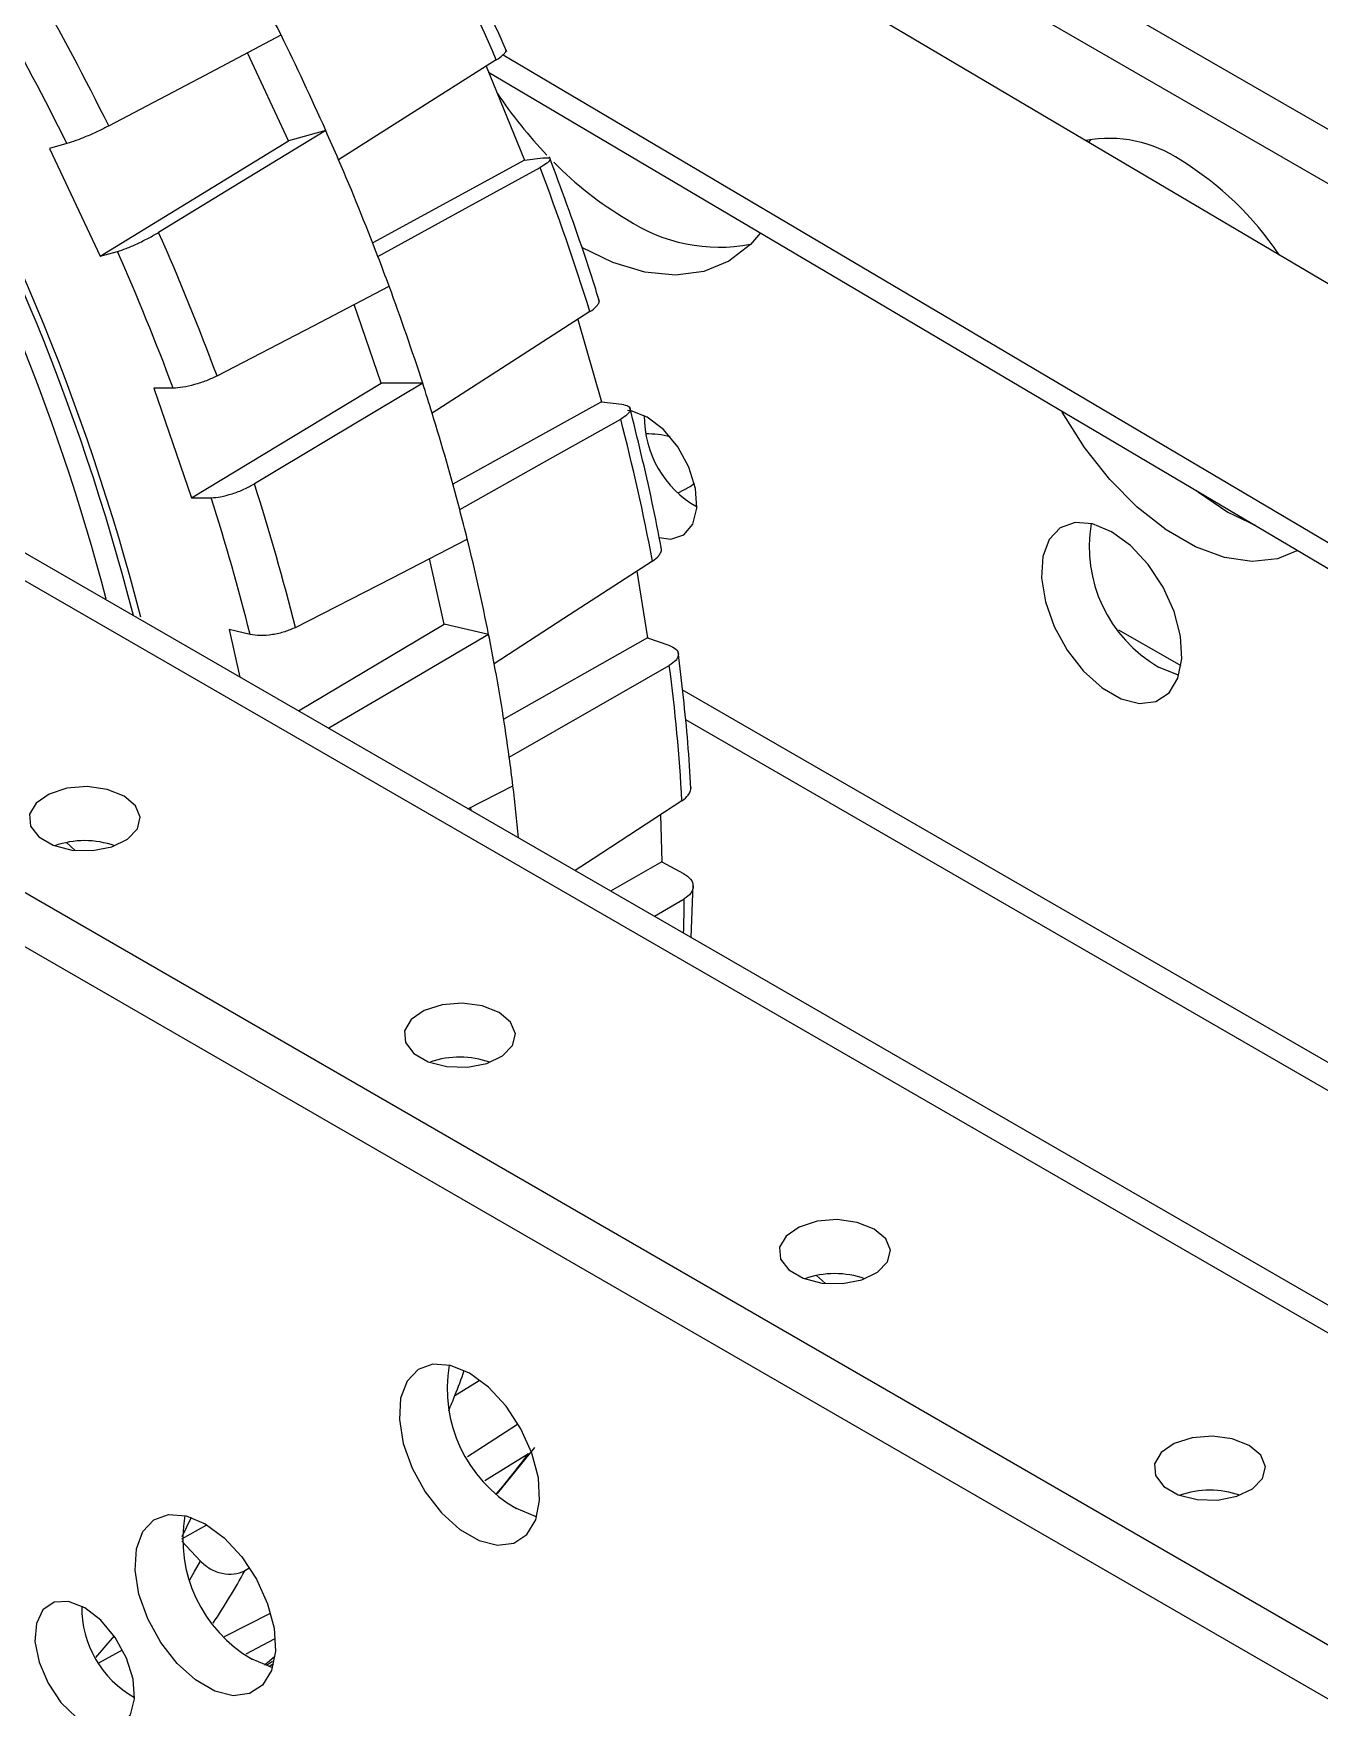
# Model space of a CAD drawing. Header units: inches. Extents: x 0 to 11, y 0 to 8.4.
# Drawn here: x 6.3052 to 6.5073, y 5.3523 to 5.6153 of the extents above; entities that cross this region are included whole.
import ezdxf

# ---------------------------------------------------------------- set-up
doc = ezdxf.new("R2010")
doc.units = ezdxf.units.IN
doc.header["$MEASUREMENT"] = 0

msp = doc.modelspace()

# ---------------------------------------------------------------- linework, layer by layer
at = {"color": 7, "linetype": 'Continuous', "lineweight": 25}
for p, q in [((5.805050289265672, 5.76829356582965), (7.675936981155074, 4.688253667897538)), ((5.805050289265672, 5.759787932372507), (7.675936981155074, 4.679748034440395)), ((7.605472245421931, 4.782284073149992), (5.959387781614672, 5.732548407160833)), ((5.955605012314756, 5.730364660926336), (7.601689476122015, 4.780100326915495)), ((6.312487131933239, 5.713475544513005), (6.821516287221136, 5.419619268072056)), ((6.333841001852986, 5.692642584345753), (6.821516287221136, 5.411113634614917)), ((6.34884709066071, 5.670467131036347), (6.691407178553739, 5.467943270409151)), ((6.345310820588757, 5.598448380319672), (6.338838322515499, 5.61226447587144)), ((6.379032606083777, 5.611959318877305), (6.656608616487476, 5.447854488130045)), ((6.376363374181586, 5.610137044174921), (6.382370814768021, 5.59537408541382)), ((6.37672916757058, 5.609238126800856), (6.653114376230994, 5.445837306166903)), ((6.310498647281652, 5.597998832191412), (6.307749209561448, 5.597231768208268)), ((6.315687850744705, 5.580286065961985), (6.345310820588757, 5.598448380319672)), ((6.351148469863859, 5.600077022595237), (6.345310820588757, 5.598448380319672)), ((6.471356382482671, 5.598652378047087), (6.471018478826583, 5.598238572999362)), ((6.307749209561448, 5.597231768208268), (6.315687850744705, 5.580286065961985)), ((6.382370814768021, 5.59537408541382), (6.358536388323603, 5.582375736758307)), ((6.382370814768021, 5.59537408541382), (6.385287479372406, 5.595758937567563)), ((6.385287479372406, 5.595758937567563), (6.386192755547251, 5.595768319364177)), ((6.315687850744705, 5.580286065961985), (6.318437288464909, 5.581053129945127)), ((6.359890407464745, 5.560353492589372), (6.355614621772096, 5.572700108372142)), ((6.390774379330323, 5.570374852700953), (6.394474534283031, 5.557423546580581)), ((6.327185185385543, 5.559555648675432), (6.324123491475746, 5.559555937308359)), ((6.324123491475746, 5.559555937308359), (6.330082460208909, 5.542349018463849)), ((6.330082460208909, 5.542349018463849), (6.359890407464745, 5.560353492589372)), ((6.366391043977361, 5.560352879759416), (6.359890407464745, 5.560353492589372)), ((6.394474534283031, 5.557423546580581), (6.371137435866961, 5.544477730657835)), ((6.394474534283031, 5.557423546580581), (6.397657956158886, 5.557038119357655)), ((6.330082460208909, 5.542349018463849), (6.333144154118707, 5.542348729830922)), ((6.492891108324175, 5.540085013343793), (6.497193479542712, 5.538018803853888)), ((6.369785610173469, 5.522490186605515), (6.367474879208278, 5.532799197584517)), ((6.40005264154818, 5.530801825129606), (6.401738260176694, 5.520310409157208)), ((6.339285859206531, 5.520851494252925), (6.336004937127296, 5.521619126731958)), ((6.336004937127296, 5.521619126731958), (6.337675135090517, 5.51416776636187)), ((6.346858536325419, 5.50886630167381), (6.369785610173469, 5.522490186605515)), ((6.376751715372647, 5.520860337290566), (6.369785610173469, 5.522490186605515)), ((6.485543000958789, 5.515911258224396), (6.475795533671675, 5.521538351313202)), ((6.401738260176694, 5.520310409157208), (6.379127187396233, 5.507537083540371)), ((6.401738260176694, 5.520310409157208), (6.405091712661212, 5.519166413568745)), ((6.587594967832068, 5.408013756795076), (6.407158108582102, 5.512177738447401)), ((6.407658929444883, 5.507519414205889), (6.583810713966986, 5.405829153539352)), ((6.37349621857863, 5.493488695030591), (6.380569800015082, 5.497096293915832)), ((6.374020110072071, 5.493186258908962), (6.373968943372812, 5.493729789510925)), ((6.403770239546056, 5.492525078694115), (6.403941287813355, 5.485162337044157)), ((6.310434278257517, 5.488175779372276), (6.311806452180237, 5.486926603341032)), ((6.403941287813355, 5.485162337044157), (6.395918617041131, 5.480544519922704)), ((6.403941287813355, 5.485162337044157), (6.407362877949722, 5.483294532817223)), ((6.402787634721349, 5.476579120421816), (6.407491478127745, 5.479339725489226)), ((6.408577196135004, 5.473236877759348), (6.408891706590556, 5.481508487175446)), ((6.428285408455236, 5.420141770053757), (6.429657582379306, 5.418892594021426)), ((6.371460687605542, 5.401297633935216), (6.375284838937167, 5.403637968357626)), ((6.378165905436931, 5.385896881027255), (6.384006597417105, 5.393128095393305)), ((6.376145612815339, 5.387901541882906), (6.383034617600229, 5.392195567610264)), ((6.329998446782295, 5.382134372971391), (6.3285346609406, 5.379081206031304)), ((6.328536013087597, 5.378762801741328), (6.332488790520092, 5.38095278116464)), ((6.328545318988658, 5.378410515009745), (6.331466638091849, 5.37526129328221)), ((6.339095763718412, 5.374097917060422), (6.338440485967042, 5.373744004760699)), ((6.335238619541728, 5.363394686261585), (6.342480884503003, 5.367104924049724)), ((6.31791071289097, 5.363504420514468), (6.315005632190989, 5.360102034944446)), ((6.315484597263898, 5.359298074509817), (6.319227394086061, 5.361338394094857)), ((6.34306626405556, 5.363001580061047), (6.338610940416379, 5.360637652920401)), ((6.341827157132073, 5.358909214314879), (6.342781732493398, 5.359513481125571)), ((6.342224954228673, 5.358693580553945), (6.34295672096731, 5.359158818406913))]:
    msp.add_line(p, q, dxfattribs=at)
at = {"color": 7, "linetype": 'Continuous', "lineweight": 25, "flags": 128}
for points in [[(6.317069865173391, 5.600758577765214), (6.332223194384851, 5.608767946303896), (6.344128898417368, 5.615060892615737)], [(6.377948108257016, 5.611143439959621), (6.364081965952163, 5.602337655202414), (6.353186580861676, 5.595418739707259)], [(6.351148469863859, 5.600077022595237), (6.33644827173104, 5.591101707173061), (6.324897632023461, 5.584049546177494)], [(6.359354381417854, 5.580261705035428), (6.373618821436946, 5.58809032835607), (6.384826035933847, 5.59424130648132)], [(6.419451658090919, 5.583980298987331), (6.417883110090346, 5.582153988383634), (6.414505231833266, 5.579536922646932), (6.410550244541585, 5.577919439076735), (6.406115533128271, 5.577341365486662), (6.401310294906285, 5.577816935967017), (6.396252850788324, 5.579334440394247), (6.391410974920105, 5.58166041510879)], [(6.334078914850481, 5.561487042595627), (6.34922332015579, 5.569372217834841), (6.361121954997994, 5.575567724896678)], [(6.392669512019016, 5.571592747225543), (6.378784717455299, 5.562669775564985), (6.367874627837561, 5.555658926393007)], [(6.366391043977361, 5.560352879759416), (6.351586971133463, 5.551486707226805), (6.339954658171446, 5.544520442668301)], [(6.401671635891572, 5.555015286158453), (6.399126933630117, 5.555993957867481), (6.398562480348551, 5.556067507408796)], [(6.503753097917161, 5.534027906753757), (6.500678478126619, 5.532770719330925), (6.496710907162005, 5.532323768033897), (6.492383825201502, 5.53294642593442), (6.487836308219657, 5.534618680295252), (6.483214517153974, 5.537286783485296), (6.478667000172129, 5.540864980472705), (6.474339918211625, 5.545238265062149), (6.470372347247012, 5.550266076288576), (6.466891808273616, 5.555786816162271), (6.466769913081047, 5.55600542387072)], [(6.37220490429146, 5.5405020649488), (6.386369576531274, 5.548447727533207), (6.397498353029572, 5.554690806919354)], [(6.403558319230313, 5.53609229684821), (6.405401683280815, 5.535852749466577), (6.407437577868263, 5.53650729054987), (6.408848643174732, 5.538186752863642), (6.409481968379326, 5.540709140606653), (6.409268922869078, 5.543801113928071), (6.408232593430762, 5.547127609541607), (6.406485282439331, 5.55032815003164), (6.404216338153028, 5.553055907174572), (6.401671635891572, 5.555015286158453)], [(6.406508537251786, 5.54311133484978), (6.408403308137633, 5.544093678249317), (6.409081656115841, 5.544634315645014)], [(6.487977307378512, 5.543467467702554), (6.488287923230539, 5.543220787135903), (6.492891108324175, 5.540085013343793)], [(6.474637962308702, 5.537014699006282), (6.471657100958275, 5.53826239569319), (6.468897316457675, 5.538471320540414), (6.466563289398139, 5.537625978547803), (6.464828123889208, 5.535789064863767), (6.463820509218826, 5.53309681497293), (6.463615175557567, 5.52974890073347), (6.464227351563744, 5.525993621628842), (6.4656116349435, 5.522109489530975), (6.467665359731233, 5.518384572748847), (6.470236210554602, 5.515095131319828), (6.4731335191689, 5.512485128066515), (6.476142405448505, 5.510748134990235), (6.479039714062802, 5.510012976921242), (6.481610564886171, 5.51033417717039), (6.483664289673905, 5.51168791378459), (6.485048573053661, 5.513973786312103), (6.485660749059838, 5.517022262044732), (6.485455415398579, 5.520607249483237), (6.484447800728197, 5.524462866509531), (6.482712635219267, 5.528303159647048), (6.480378608159731, 5.53184331192195), (6.477618823659131, 5.534820766435126), (6.474637962308702, 5.537014699006282)], [(6.346400633925738, 5.521958196950125), (6.361516800574648, 5.529734083542469), (6.373393207462772, 5.53584386217419)], [(6.402497770685308, 5.532386587052149), (6.388575365980864, 5.52336305675642), (6.377635694150365, 5.516273336843511)], [(6.376751715372647, 5.520860337290566), (6.36185274097258, 5.512118209659242), (6.351622654969997, 5.506116034521376)], [(6.379996873243159, 5.501577182192169), (6.394072232409671, 5.509652951255917), (6.405130803138994, 5.515998396821483)], [(6.485210387502386, 5.514447920439456), (6.48498451929649, 5.514502227530352), (6.482003657946063, 5.515749924217261)], [(6.319470472578885, 5.495477188462231), (6.316817597036131, 5.496526271492489), (6.313687393506652, 5.496951280624073), (6.310502613322161, 5.496694816018708), (6.307693378694048, 5.495791514642469), (6.305639092325347, 5.494363372351578), (6.304617196973345, 5.492603267676034), (6.304765705267847, 5.490748912505345), (6.306064560340768, 5.489050747780647), (6.308338344617304, 5.487738120057869), (6.311279970931439, 5.486988306984491), (6.31449215634933, 5.486902574970933), (6.317541077430961, 5.487492502600681), (6.320014960489603, 5.488678416878437), (6.321579693909923, 5.490300153509613), (6.322023951773022, 5.492138687975813), (6.321287734592772, 5.493945716009707), (6.319470472578885, 5.495477188462231)], [(6.407134257589655, 5.494716218777035), (6.393156427627718, 5.485611813537559), (6.390329784093169, 5.483770884508461)], [(6.378396037677764, 5.461460183802952), (6.37574316213501, 5.46250926683321), (6.372612958605531, 5.462934275964794), (6.369428178421039, 5.462677811359431), (6.366618943792926, 5.461774509983189), (6.364564657424226, 5.460346367692299), (6.363542762072223, 5.458586263016755), (6.363691270366725, 5.456731907846065), (6.364990125439646, 5.455033743121368), (6.367263909716184, 5.453721115398589), (6.370205536030317, 5.452971302325213), (6.37341772144821, 5.452885570311654), (6.376466642529841, 5.453475497941402), (6.378940525588481, 5.454661412219157), (6.380505259008802, 5.456283148850333), (6.380949516871902, 5.458121683316534), (6.380213299691651, 5.459928711350429), (6.378396037677764, 5.461460183802952)], [(6.437321602776642, 5.427443179143673), (6.434668727233888, 5.42849226217393), (6.431538523704409, 5.428917271305515), (6.428353743519919, 5.428660806700151), (6.425544508891805, 5.42775750532391), (6.423490222523104, 5.42632936303302), (6.422468327171101, 5.424569258357477), (6.422616835465604, 5.422714903186786), (6.423915690538524, 5.42101673846209), (6.426189474815062, 5.41970411073931), (6.429131101129196, 5.418954297665933), (6.432343286547089, 5.418868565652375), (6.43539220762872, 5.419458493282123), (6.43786609068736, 5.420644407559879), (6.439430824107681, 5.422266144191053), (6.43987508197078, 5.424104678657255), (6.439138864790531, 5.42591170669115), (6.437321602776642, 5.427443179143673)], [(6.37374361569445, 5.404772280270755), (6.370762754344022, 5.406019976957663), (6.368002969843422, 5.406228901804887), (6.365668942783886, 5.405383559812276), (6.363933777274956, 5.40354664612824), (6.362926162604574, 5.400854396237403), (6.362720828943314, 5.397506481997943), (6.363333004949492, 5.393751202893315), (6.364717288329248, 5.389867070795448), (6.366771013116981, 5.38614215401332), (6.369341863940351, 5.382852712584301), (6.372239172554647, 5.380242709330987), (6.375248058834253, 5.378505716254708), (6.37814536744855, 5.377770558185715), (6.380716218271919, 5.378091758434862), (6.382769943059652, 5.379445495049063), (6.384154226439407, 5.381731367576576), (6.384766402445585, 5.384779843309204), (6.384561068784325, 5.388364830747709), (6.383553454113944, 5.392220447774004), (6.381818288605014, 5.39606074091152), (6.379484261545477, 5.399600893186421), (6.376724477044878, 5.402578347699598), (6.37374361569445, 5.404772280270755)], [(6.381281919707302, 5.396742704817761), (6.375062050011272, 5.392718529323935), (6.373408408244281, 5.391648796113514)], [(6.496247167875521, 5.393426174484395), (6.493594292332768, 5.394475257514651), (6.490464088803288, 5.394900266646236), (6.487279308618797, 5.394643802040871), (6.484470073990684, 5.393740500664631), (6.482415787621982, 5.392312358373741), (6.481393892269981, 5.390552253698197), (6.481542400564482, 5.388697898527507), (6.482841255637403, 5.38699973380281), (6.48511503991394, 5.385687106080031), (6.488056666228075, 5.384937293006655), (6.491268851645967, 5.384851560993095), (6.494317772727598, 5.385441488622845), (6.496791655786239, 5.386627402900601), (6.49835638920656, 5.388249139531775), (6.498800647069658, 5.390087673997975), (6.498064429889409, 5.391894702031871), (6.496247167875521, 5.393426174484395)], [(6.332217195347858, 5.38111342510374), (6.335198056698284, 5.378919492532583), (6.337957841198884, 5.375942038019407), (6.34029186825842, 5.372401885744505), (6.342027033767351, 5.368561592606988), (6.343034648437733, 5.364705975580695), (6.343239982098994, 5.361120988142188), (6.342627806092816, 5.35807251240956), (6.34124352271306, 5.355786639882048), (6.339189797925327, 5.354432903267846), (6.336618947101957, 5.354111703018701), (6.333721638487661, 5.354846861087692), (6.330712752208054, 5.356583854163972), (6.327815443593757, 5.359193857417286), (6.325244592770388, 5.362483298846304), (6.323190867982656, 5.366208215628433), (6.321806584602899, 5.3700923477263), (6.321194408596722, 5.373847626830928), (6.321399742257982, 5.377195541070387), (6.322407356928363, 5.379887790961225), (6.324142522437293, 5.381724704645261), (6.32647654949683, 5.382570046637872), (6.329236333997429, 5.382361121790648), (6.332217195347858, 5.38111342510374)], [(6.384316040888138, 5.382205501703929), (6.384090172682237, 5.382259808794826), (6.38110931133181, 5.383507505481735)], [(6.329799601256477, 5.372326364881628), (6.330550093133288, 5.373621161328219), (6.331466638091849, 5.375261293282209)], [(6.313283288243504, 5.367921760532393), (6.310738585982048, 5.368900432241422), (6.308469641695746, 5.368792342410269), (6.306722330704314, 5.367609204249327), (6.305686001266, 5.365479229136612), (6.305472955755751, 5.362633232925559), (6.306106280960345, 5.359379623465815), (6.307517346266813, 5.356070979827295), (6.309553240854261, 5.353065844887131), (6.311993343953985, 5.350689871645559), (6.314573232533024, 5.349200533670329), (6.317013335632746, 5.348759223840518), (6.319049230220195, 5.349413764923811), (6.320460295526662, 5.351093227237583), (6.321093620731258, 5.353615614980594), (6.320880575221008, 5.356707588302012), (6.319844245782694, 5.360034083915549), (6.318096934791263, 5.363234624405582), (6.315827990504959, 5.365962381548513), (6.313283288243504, 5.367921760532393)], [(6.342789620541545, 5.358546646536913), (6.342563752335646, 5.358600953627811), (6.339582890985217, 5.35984865031472)], [(6.343156020114399, 5.360246549602659), (6.342326325175856, 5.359550134127097), (6.341552083781514, 5.35891613918503)]]:
    msp.add_lwpolyline(points, dxfattribs=at)
at = {"color": 7, "linetype": 'Continuous', "lineweight": 25}
for centre, radius, start, end in [((5.991350208313385, 5.443631878676521), 0.4213289206835052, 23.42692155758266, 26.77692805859521), ((5.932646940818887, 5.410298054053865), 0.4290177104289172, 26.35589810240548, 29.66574926866679), ((5.976718042630403, 5.434710801404098), 0.3566254948322526, 14.43077841464152, 31.09882570115889), ((5.934256019166114, 5.41122738508838), 0.4200501025642635, 26.40036464113107, 29.62128272994389), ((5.959842191511423, 5.425820262869688), 0.4283553303640531, 26.21777754496899, 26.90374127475478), ((5.981816106753077, 5.437106427039753), 0.3500300126743441, 14.34561699581492, 31.18952826847056), ((5.964110463894042, 5.4278954994079), 0.4236093660345618, 23.98283722380283, 26.22101239217345), ((5.985548436304691, 5.439386695446394), 0.3423690163312328, 14.72846487971804, 30.25070737004213), ((6.440937021466389, 5.648389069298243), 0.07585669059748876, 214.033518919852, 223.4973660202068), ((5.969694334737901, 5.430406645136053), 0.4174868790654799, 23.28162743310947, 23.97944536286633), ((6.474232516236011, 5.578604052119025), 0.0202164384537637, 56.04098713281368, 100.3716134819146), ((5.976833393743952, 5.433437179207229), 0.4097313112219924, 20.9984955493717, 23.28693464426812), ((6.427639910398344, 5.635199493721425), 0.05712206863875043, 224.6317717370446, 239.2495749641077), ((6.459036464105466, 5.552366596034811), 0.05050897800804389, 33.89883015558519, 58.36942117209212), ((6.022069834826204, 5.45593192311222), 0.3882287302222617, 17.3326730867619, 20.870531214335), ((6.413030099009567, 5.608156899343822), 0.02644217526277091, 236.494134936744, 280.6020126349035), ((5.952186420658765, 5.419234134981518), 0.4075264001811881, 20.43009270601713, 23.85533748762282), ((5.953387347696572, 5.419975982812365), 0.3990079029084462, 20.47610990458712, 23.80932028904974), ((5.985205740523265, 5.436691831341405), 0.4007486919701504, 20.27589881291653, 20.99301477496416), ((5.994998630311689, 5.440254893104296), 0.3903278766973061, 17.9197659815656, 20.28343831938045), ((6.005870411623514, 5.443824303872481), 0.3788852535413001, 17.16758316859955, 17.9120279696198), ((6.017957241159928, 5.447491421010827), 0.3662545381560594, 14.71142579863405, 17.17758089399616), ((6.071608287390036, 5.469931207182924), 0.3367321259250763, 10.68882524824442, 14.57885724471014), ((6.417445232520516, 5.555071195669337), 0.01623268323723323, 179.318794988526, 240.6758284787923), ((6.401718486472967, 5.538066846582822), 0.01430601630404836, 75.61389667158643, 91.10632587055797), ((5.993433371239411, 5.433668277660119), 0.356671917437461, 14.1484657456139, 17.74054094701215), ((5.993087228084382, 5.433219384994426), 0.3642868917412864, 14.09887399554025, 17.79013269709253), ((6.030906309052501, 5.4509564435949), 0.3528500381404871, 13.92056690395246, 14.70119542843049), ((6.492957914424295, 5.534641893692924), 0.0218380916212999, 170.31244972306, 239.8932702658462), ((6.044806444094331, 5.454324056254062), 0.3385479874673649, 11.33436523552257, 13.93331725718667), ((6.05930389243417, 5.457305049327149), 0.3237474245712102, 10.49460130969312, 11.32133810996247), ((6.074446092472137, 5.460023179413265), 0.3083634459152551, 7.744544219318326, 10.51046588718995), ((6.132121284301988, 5.479562530154411), 0.275430154041627, 3.153906777296007, 7.601777305166522), ((6.08988960440945, 5.462206969729725), 0.2927665299509011, 6.844269743202585, 7.728348372998117), ((6.100826137291963, 5.463489817105246), 0.281755056950832, 5.175750127413287, 6.850291792913556), ((6.313283288243501, 5.47436640879313), 0.01410013832373961, 70.43682261732465, 109.5631773826686), ((6.181861595750756, 5.48131452502898), 0.2256385243141695, 358.1241429905964, 359.4985380980762), ((6.372205957584693, 5.440316558567747), 0.01413205986136681, 70.47035021696759, 108.8718252037216), ((6.43113441844126, 5.40633239947459), 0.01410013832372162, 70.43682261715314, 109.5631773828469), ((6.392063567810044, 5.402399474957398), 0.02183809162130079, 170.3124497230458, 239.8932702658422), ((6.247547745150947, 5.45014998074973), 0.133195229257813, 338.483294026825, 340.2799556886526), ((6.251874063022771, 5.448451711571098), 0.1285475313523815, 337.3247306657068, 338.4802379803779), ((6.305726773092654, 5.448296658005518), 0.09551876865801756, 319.1576296147984, 324.0321965152019), ((6.490059983540139, 5.372315394815286), 0.01410013832374607, 70.43682261732972, 109.5631773826737), ((6.350537147463459, 5.378740619790388), 0.02183809162130941, 170.3124497230731, 239.8932702658311), ((6.244695748239752, 5.424751718374854), 0.1067232997039639, 326.2835546186539, 331.4488215154481), ((6.329056884872451, 5.367977670043278), 0.01623268323723639, 179.3187949886766, 240.6758284786188)]:
    msp.add_arc(centre, radius, start, end, dxfattribs=at)
for points, knots in [([(6.379594669966626, 5.612415053315037), (6.378474496450173, 5.614968219409831), (6.375178230498378, 5.622481264794249), (6.371523490162805, 5.629897813133926), (6.369110744069594, 5.634793988070757)], [0, 0, 0, 0, 0.3398310490827204, 0.9999999999999999, 0.9999999999999999, 0.9999999999999999, 0.9999999999999999]), ([(6.377948108257016, 5.611143439959621), (6.378320277927386, 5.611397628786801), (6.378909197282864, 5.611799855868131), (6.379330910353765, 5.612252427740212), (6.37953675306392, 5.612553448805645), (6.379425248637713, 5.612646043130554), (6.379381344760573, 5.612682501323317)], [0, 0, 0, 0, 0.3800145596765503, 0.601333067617964, 0.8430284373967293, 1, 1, 1, 1]), ([(6.317069865173391, 5.600758577765214), (6.316536707841396, 5.600487394455932), (6.315470681654926, 5.59994517456758), (6.313593592303705, 5.599116625039602), (6.311799831991632, 5.598403351226862), (6.310932894345262, 5.598133833165504), (6.310498647281652, 5.597998832191412)], [0, 0, 0, 0, 0.2499123639394912, 0.4996895068213494, 0.7493956301627279, 1, 1, 1, 1]), ([(6.386340696305713, 5.595585389290022), (6.38637981200577, 5.595556245130165), (6.386479463672099, 5.595481997089373), (6.386269065664117, 5.59523053592824), (6.385839123682885, 5.59483707982236), (6.385222957487255, 5.594474726814583), (6.384826035933847, 5.59424130648132)], [0, 0, 0, 0, 0.1504207737034679, 0.3832139199262459, 0.6026791298190494, 1, 1, 1, 1]), ([(6.394185117151741, 5.573170988133199), (6.393367618833415, 5.575747736701211), (6.390962138838282, 5.583329791604434), (6.388158265956376, 5.590913013778771), (6.386307284543281, 5.595919090689979)], [0, 0, 0, 0, 0.3398483130102594, 0.9999999999999999, 0.9999999999999999, 0.9999999999999999, 0.9999999999999999]), ([(6.318437288464909, 5.581053129945127), (6.31886852648846, 5.581191193877402), (6.319730768198022, 5.581467246717111), (6.321496858558313, 5.582233606089987), (6.323339286832897, 5.583140616123669), (6.324377562551396, 5.583746207240716), (6.324897632023461, 5.584049546177494)], [0, 0, 0, 0, 0.2499136709341098, 0.49969153715667, 0.7493968572079348, 1, 1, 1, 1]), ([(6.392669512019016, 5.571592747225543), (6.393039377671919, 5.571859668837034), (6.393624651162204, 5.572282044210261), (6.394011183470577, 5.572837749288287), (6.394186772592618, 5.5732181448973), (6.39405861521199, 5.573387124659388), (6.394013760703872, 5.57344626681783)], [0, 0, 0, 0, 0.3904916332219073, 0.6179119345315143, 0.8662708916895462, 1, 1, 1, 1]), ([(6.334078914850481, 5.561487042595627), (6.333541213692191, 5.561231756385458), (6.332466102311675, 5.560721322093822), (6.330515284226818, 5.560085736486463), (6.328615162284954, 5.55964206429472), (6.327662414532825, 5.55958448833873), (6.327185185385543, 5.559555648675432)], [0, 0, 0, 0, 0.2499123639394987, 0.4996895068213779, 0.7493956301627147, 1, 1, 1, 1]), ([(6.397657956158887, 5.557038119357655), (6.398043609789956, 5.556956383506304), (6.398814657924004, 5.556792966723492), (6.399069381678047, 5.55629741631711), (6.398898072701912, 5.55582401364248), (6.398488611452595, 5.555319028947612), (6.397886330193412, 5.554936940448864), (6.397498353029572, 5.554690806919354)], [0, 0, 0, 0, 0.2498545218870742, 0.4995411617175849, 0.6366718540076752, 0.7659515027636892, 1, 1, 1, 1]), ([(6.403936643186133, 5.534201352345529), (6.403446931078765, 5.536726057080294), (6.402006039421946, 5.54415455626077), (6.400138134025495, 5.551681312320659), (6.398905068787728, 5.556649969335217)], [0, 0, 0, 0, 0.3398674043608492, 1, 1, 1, 1]), ([(6.333144154118708, 5.542348729830922), (6.333618665679418, 5.542380983626292), (6.334567430948177, 5.542445473690108), (6.336446200843449, 5.542943132786758), (6.338371640354359, 5.543657928925034), (6.339426354657316, 5.544232594334168), (6.339954658171446, 5.544520442668301)], [0, 0, 0, 0, 0.2499136709340675, 0.4996915371566465, 0.7493968572079487, 1, 1, 1, 1]), ([(6.402497770685308, 5.532386587052149), (6.402867422133794, 5.532665606946803), (6.403452356668093, 5.533107126580522), (6.403813870003626, 5.533763541096921), (6.403975418775183, 5.534197840218494), (6.403854546184683, 5.534416972965732), (6.403823363244793, 5.534473505247012)], [0, 0, 0, 0, 0.4099136093658026, 0.6486451687914063, 0.9093568150010334, 1, 1, 1, 1]), ([(6.346400633925738, 5.521958196950125), (6.345860454058232, 5.521718325149842), (6.344780386600449, 5.521238711337645), (6.342779576560146, 5.520794886038371), (6.340806017111867, 5.520619973645068), (6.339793184647381, 5.52077422840177), (6.339285859206531, 5.520851494252925)], [0, 0, 0, 0, 0.2499123639394958, 0.4996895068213355, 0.7493956301627038, 1, 1, 1, 1]), ([(6.405091712661212, 5.519166413568745), (6.405501040598995, 5.518980050800375), (6.40631942143925, 5.518607450484362), (6.406628341247401, 5.517882774144686), (6.406491365149921, 5.517270468986381), (6.406108452583805, 5.516662100243935), (6.405513840182699, 5.516258431743185), (6.405130803138994, 5.515998396821484)], [0, 0, 0, 0, 0.2498545218872387, 0.4995411617179245, 0.6366718539620239, 0.7659515027027253, 1, 1, 1, 1]), ([(6.408540239307143, 5.496645040142785), (6.408394543574525, 5.499044183011537), (6.407965886669028, 5.50610279165763), (6.40709323348104, 5.513353159078348), (6.40651718544257, 5.518139206947525)], [0, 0, 0, 0, 0.3398889199049241, 0.9999999999999999, 0.9999999999999999, 0.9999999999999999, 0.9999999999999999]), ([(6.407134257589655, 5.494716218777035), (6.407506323599527, 5.495006277602832), (6.408095078923264, 5.495465265183942), (6.408438069163265, 5.496217381277657), (6.408606404237102, 5.496664514418708), (6.408518543285044, 5.496889745089186), (6.408513547298032, 5.496902552251845)], [0, 0, 0, 0, 0.4431137744021332, 0.7011809377309232, 0.9830084227534693, 1, 1, 1, 1]), ([(6.407362877949722, 5.483294532817223), (6.407781842360298, 5.483008281656835), (6.408619489671208, 5.482435971673717), (6.408952031983231, 5.481491957233009), (6.408830960069654, 5.480746312877014), (6.408460951114745, 5.480038451410534), (6.407871311687976, 5.479613482012486), (6.407491478127745, 5.479339725489226)], [0, 0, 0, 0, 0.2498545219001621, 0.4995411617437304, 0.6366718503794354, 0.7659514979208525, 1, 1, 1, 1]), ([(6.331466638091849, 5.37526129328221), (6.331953165268966, 5.374826027381176), (6.332925955241171, 5.373955732105427), (6.334850326669114, 5.373256387815369), (6.336821408496534, 5.373106490732089), (6.337900148196939, 5.373531246004615), (6.338440485967042, 5.373744004760699)], [0, 0, 0, 0, 0.249913670934096, 0.499691537156684, 0.7493968572079388, 0.9999999999999999, 0.9999999999999999, 0.9999999999999999, 0.9999999999999999])]:
    msp.add_open_spline(points, degree=3, knots=knots, dxfattribs=at)

doc.saveas('drawing.dxf')
